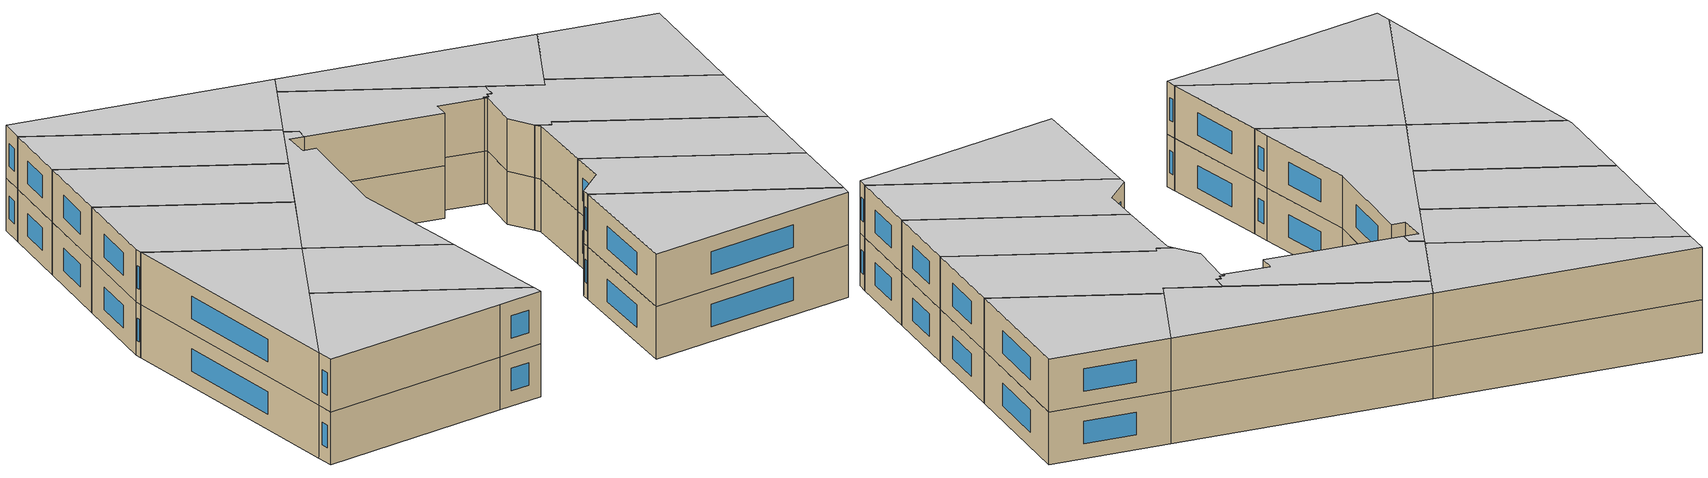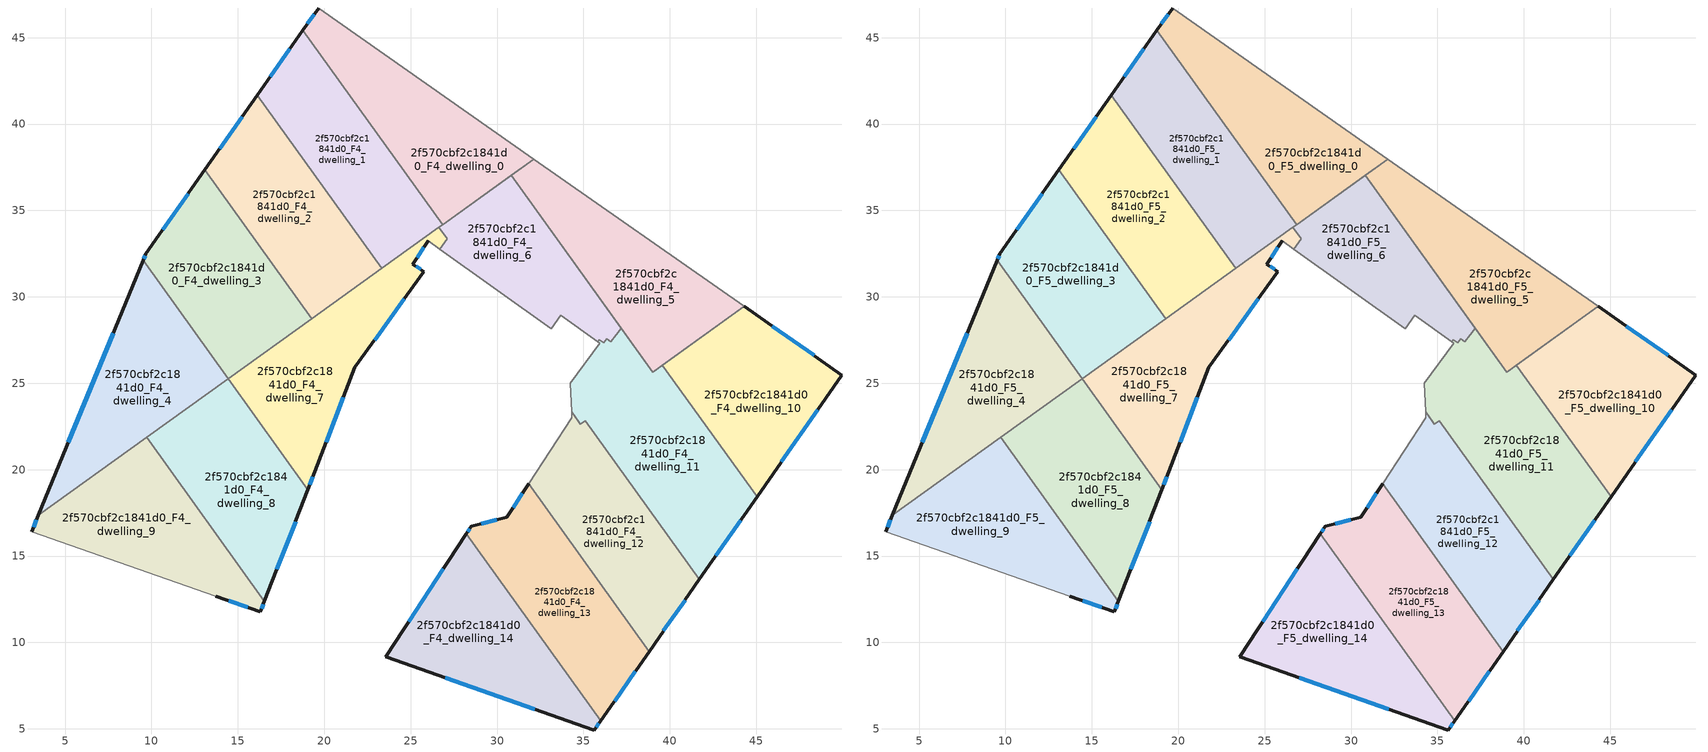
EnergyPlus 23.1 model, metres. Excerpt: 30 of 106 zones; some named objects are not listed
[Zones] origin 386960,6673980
2f570cbf2c1841d0_F4_dwelling_0
 floor to 2f570cbf2c1841d0_F3_dwelling_0 (EU_floor_Construction): 32.13,37.97 26.85,34.18 18.77,45.43 19.67,46.71 z12
 wall outside (EU_wall_Construction): 19.67,46.71 18.77,45.43 z12:15
 wall to 2f570cbf2c1841d0_F4_dwelling_1 (EU_wall_Construction): 18.77,45.43 26.85,34.18 z12:15
 wall adiabatic (EU_wall_Construction): 26.85,34.18 32.13,37.97 19.67,46.71 z12:15
 window (EU_Window_Construction): 19.41,46.35 19.03,45.8 z12.86:14.14
2f570cbf2c1841d0_F4_dwelling_1
 floor to 2f570cbf2c1841d0_F3_dwelling_1 (EU_floor_Construction): 18.77,45.43 26.85,34.18 23.32,31.64 16.12,41.66 z12
 wall outside (EU_wall_Construction): 18.77,45.43 16.12,41.66 z12:15
 wall to 2f570cbf2c1841d0_F4_dwelling_2 (EU_wall_Construction): 16.12,41.66 23.32,31.64 z12:15
 wall to 2f570cbf2c1841d0_F4_dwelling_7 (EU_wall_Construction): 23.32,31.64 26.64,34.03 z12:15
 wall to 2f570cbf2c1841d0_F4_dwelling_6 (EU_wall_Construction): 26.64,34.03 26.85,34.18 z12:15
 window (EU_Window_Construction): 18.01,44.35 16.88,42.73 z12.86:14.14
2f570cbf2c1841d0_F4_dwelling_10
 floor to 2f570cbf2c1841d0_F3_dwelling_10 (EU_floor_Construction): 49.96,25.47 45.05,18.43 39.57,26.05 44.3,29.44 z12
 wall outside (EU_wall_Construction): 45.05,18.43 49.96,25.47 44.3,29.44 z12:15
 wall to 2f570cbf2c1841d0_F4_dwelling_11 (EU_wall_Construction): 39.57,26.05 45.05,18.43 z12:15
 wall adiabatic (EU_wall_Construction): 44.3,29.44 39.57,26.05 z12:15
 window (EU_Window_Construction): 48.34,26.61 45.91,28.31 / 46.45,20.44 48.56,23.46 z12.86:14.14
2f570cbf2c1841d0_F4_dwelling_11
 floor to 2f570cbf2c1841d0_F3_dwelling_11 (EU_floor_Construction): 39.57,26.05 45.05,18.43 41.71,13.64 35.1,22.84 34.82,22.64 34.73,22.76 34.31,23.35 34.23,25.01 35.95,27.31 35.83,27.39 35.92,27.51 36.17,27.34 36.35,27.58 36.59,27.4 36.9,27.81 37.18,28.19 39.01,25.64 z12
 wall outside (EU_wall_Construction): 41.71,13.64 45.05,18.43 z12:15
 wall adiabatic (EU_wall_Construction): 35.83,27.39 35.95,27.31 34.23,25.01 34.31,23.35 34.73,22.76 34.82,22.64 / 39.57,26.05 39.01,25.64 37.18,28.19 z12:15
 wall to 2f570cbf2c1841d0_F4_dwelling_6 (EU_wall_Construction): 37.18,28.19 36.9,27.81 36.59,27.4 36.35,27.58 36.17,27.34 35.92,27.51 35.83,27.39 z12:15
 wall to 2f570cbf2c1841d0_F4_dwelling_12 (EU_wall_Construction): 34.82,22.64 35.1,22.84 41.71,13.64 z12:15
 window (EU_Window_Construction): 42.66,15.01 44.09,17.06 z12.86:14.14
2f570cbf2c1841d0_F4_dwelling_12
 floor to 2f570cbf2c1841d0_F3_dwelling_12 (EU_floor_Construction): 35.1,22.84 41.71,13.64 38.8,9.47 31.82,19.17 34.32,23.01 34.31,23.35 34.82,22.64 z12
 wall outside (EU_wall_Construction): 38.8,9.47 41.71,13.64 z12:15
 wall to 2f570cbf2c1841d0_F4_dwelling_13 (EU_wall_Construction): 31.82,19.17 38.8,9.47 z12:15
 wall adiabatic (EU_wall_Construction): 34.82,22.64 34.31,23.35 34.32,23.01 31.82,19.17 z12:15
 window (EU_Window_Construction): 39.63,10.66 40.88,12.45 z12.86:14.14
2f570cbf2c1841d0_F4_dwelling_13
 floor to 2f570cbf2c1841d0_F3_dwelling_13 (EU_floor_Construction): 31.82,19.17 38.8,9.47 36,5.46 28.22,16.29 28.49,16.71 30.56,17.24 z12
 wall outside (EU_wall_Construction): 36,5.46 38.8,9.47 / 31.82,19.17 30.56,17.24 28.49,16.71 28.22,16.29 z12:15
 wall to 2f570cbf2c1841d0_F4_dwelling_14 (EU_wall_Construction): 28.22,16.29 36,5.46 z12:15
 window (EU_Window_Construction): 36.8,6.61 38,8.32 / 28.41,16.59 28.3,16.41 / 29.97,17.09 29.08,16.86 / 31.46,18.62 30.92,17.79 z12.86:14.14
2f570cbf2c1841d0_F4_dwelling_14
 floor to 2f570cbf2c1841d0_F3_dwelling_14 (EU_floor_Construction): 28.22,16.29 36,5.46 35.63,4.93 23.55,9.17 z12
 wall outside (EU_wall_Construction): 28.22,16.29 23.55,9.17 35.63,4.93 36,5.46 z12:15
 window (EU_Window_Construction): 27,7.96 32.18,6.14 / 26.88,14.26 24.88,11.2 / 35.74,5.08 35.89,5.31 z12.86:14.14
2f570cbf2c1841d0_F4_dwelling_2
 floor to 2f570cbf2c1841d0_F3_dwelling_2 (EU_floor_Construction): 16.12,41.66 23.32,31.64 19.28,28.74 13.1,37.35 z12
 wall outside (EU_wall_Construction): 16.12,41.66 13.1,37.35 z12:15
 wall to 2f570cbf2c1841d0_F4_dwelling_3 (EU_wall_Construction): 13.1,37.35 19.28,28.74 z12:15
 wall to 2f570cbf2c1841d0_F4_dwelling_7 (EU_wall_Construction): 19.28,28.74 23.32,31.64 z12:15
 window (EU_Window_Construction): 15.26,40.43 13.96,38.58 z12.86:14.14
2f570cbf2c1841d0_F4_dwelling_3
 floor to 2f570cbf2c1841d0_F3_dwelling_3 (EU_floor_Construction): 13.1,37.35 19.28,28.74 14.44,25.26 9.52,32.11 9.68,32.48 z12
 wall outside (EU_wall_Construction): 13.1,37.35 9.68,32.48 9.52,32.11 z12:15
 wall to 2f570cbf2c1841d0_F4_dwelling_4 (EU_wall_Construction): 9.52,32.11 14.44,25.26 z12:15
 wall to 2f570cbf2c1841d0_F4_dwelling_7 (EU_wall_Construction): 14.44,25.26 19.28,28.74 z12:15
 window (EU_Window_Construction): 9.63,32.37 9.57,32.21 / 12.12,35.96 10.65,33.87 z12.86:14.14
2f570cbf2c1841d0_F4_dwelling_4
 floor to 2f570cbf2c1841d0_F3_dwelling_4 (EU_floor_Construction): 9.52,32.11 14.44,25.26 3.46,17.37 z12
 wall outside (EU_wall_Construction): 9.52,32.11 3.46,17.37 z12:15
 wall to 2f570cbf2c1841d0_F4_dwelling_9 (EU_wall_Construction): 3.46,17.37 9.72,21.87 z12:15
 wall to 2f570cbf2c1841d0_F4_dwelling_8 (EU_wall_Construction): 9.72,21.87 14.44,25.26 z12:15
 window (EU_Window_Construction): 7.79,27.9 5.19,21.58 z12.86:14.14
2f570cbf2c1841d0_F4_dwelling_5
 floor to 2f570cbf2c1841d0_F3_dwelling_5 (EU_floor_Construction): 44.3,29.44 39.01,25.64 30.82,37.04 32.13,37.97 z12
 wall adiabatic (EU_wall_Construction): 30.82,37.04 39.01,25.64 44.3,29.44 32.13,37.97 30.82,37.04 z12:15
2f570cbf2c1841d0_F4_dwelling_6
 floor to 2f570cbf2c1841d0_F3_dwelling_6 (EU_floor_Construction): 30.82,37.04 37.18,28.19 36.9,27.81 36.59,27.4 36.35,27.58 36.17,27.34 35.92,27.51 35.83,27.39 33.68,28.95 33.13,28.14 26.69,32.76 27.12,33.36 26.64,34.03 z12
 wall adiabatic (EU_wall_Construction): 26.64,34.03 27.12,33.36 26.69,32.76 33.13,28.14 33.68,28.95 35.83,27.39 / 37.18,28.19 30.82,37.04 26.85,34.18 z12:15
2f570cbf2c1841d0_F4_dwelling_7
 floor to 2f570cbf2c1841d0_F3_dwelling_7 (EU_floor_Construction): 26.64,34.03 27.12,33.35 26.69,32.76 26.01,33.25 25.13,31.88 25.77,31.46 21.77,25.91 19.46,19.87 19.06,18.84 14.44,25.26 z12
 wall outside (EU_wall_Construction): 19.06,18.84 19.46,19.87 21.77,25.91 25.77,31.46 25.13,31.88 26.01,33.25 z12:15
 wall to 2f570cbf2c1841d0_F4_dwelling_8 (EU_wall_Construction): 14.44,25.26 19.06,18.84 z12:15
 wall adiabatic (EU_wall_Construction): 26.01,33.25 26.69,32.76 27.12,33.35 26.64,34.03 z12:15
 window (EU_Window_Construction): 20.12,21.6 21.11,24.19 / 19.17,19.13 19.34,19.58 / 25.38,32.27 25.76,32.86 / 25.58,31.58 25.31,31.76 / 22.91,27.5 24.63,29.88 z12.86:14.14
2f570cbf2c1841d0_F4_dwelling_8
 floor to 2f570cbf2c1841d0_F3_dwelling_8 (EU_floor_Construction): 14.44,25.26 19.06,18.84 16.54,12.38 9.72,21.87 z12
 wall outside (EU_wall_Construction): 16.54,12.38 19.06,18.84 z12:15
 wall to 2f570cbf2c1841d0_F4_dwelling_9 (EU_wall_Construction): 9.72,21.87 16.54,12.38 z12:15
 window (EU_Window_Construction): 17.26,14.22 18.34,16.99 z12.86:14.14
2f570cbf2c1841d0_F4_dwelling_9
 floor to 2f570cbf2c1841d0_F3_dwelling_9 (EU_floor_Construction): 9.72,21.87 16.54,12.38 16.3,11.76 13.72,12.68 3.06,16.4 3.46,17.37 z12
 wall outside (EU_wall_Construction): 3.46,17.37 3.06,16.4 / 13.72,12.68 16.3,11.76 16.54,12.38 z12:15
 wall adiabatic (EU_wall_Construction): 3.06,16.4 13.72,12.68 z12:15
 window (EU_Window_Construction): 3.35,17.1 3.18,16.68 / 16.37,11.94 16.47,12.2 / 14.46,12.42 15.57,12.03 z12.86:14.14
2f570cbf2c1841d0_F5_dwelling_0
 floor to 2f570cbf2c1841d0_F4_dwelling_0 (EU_floor_Construction): 32.13,37.97 26.85,34.18 18.77,45.43 19.67,46.71 z15
 wall outside (EU_wall_Construction): 19.67,46.71 18.77,45.43 z15:18
 wall to 2f570cbf2c1841d0_F5_dwelling_1 (EU_wall_Construction): 18.77,45.43 26.85,34.18 z15:18
 wall adiabatic (EU_wall_Construction): 26.85,34.18 32.13,37.97 19.67,46.71 z15:18
 window (EU_Window_Construction): 19.41,46.35 19.03,45.8 z15.86:17.14
 ceiling to 2f570cbf2c1841d0_F6_dwelling_0 (EU_floor_Construction): 32.13,37.97 19.67,46.71 18.77,45.43 26.85,34.18 z18
2f570cbf2c1841d0_F5_dwelling_1
 floor to 2f570cbf2c1841d0_F4_dwelling_1 (EU_floor_Construction): 18.77,45.43 26.85,34.18 23.32,31.64 16.12,41.66 z15
 wall outside (EU_wall_Construction): 18.77,45.43 16.12,41.66 z15:18
 wall to 2f570cbf2c1841d0_F5_dwelling_2 (EU_wall_Construction): 16.12,41.66 23.32,31.64 z15:18
 wall to 2f570cbf2c1841d0_F5_dwelling_7 (EU_wall_Construction): 23.32,31.64 26.64,34.03 z15:18
 wall to 2f570cbf2c1841d0_F5_dwelling_6 (EU_wall_Construction): 26.64,34.03 26.85,34.18 z15:18
 window (EU_Window_Construction): 18.01,44.35 16.88,42.73 z15.86:17.14
 ceiling to 2f570cbf2c1841d0_F6_dwelling_1 (EU_floor_Construction): 26.85,34.18 18.77,45.43 16.12,41.66 23.32,31.64 z18
2f570cbf2c1841d0_F5_dwelling_10
 floor to 2f570cbf2c1841d0_F4_dwelling_10 (EU_floor_Construction): 49.96,25.47 45.05,18.43 39.57,26.05 44.3,29.44 z15
 wall outside (EU_wall_Construction): 45.05,18.43 49.96,25.47 44.3,29.44 z15:18
 wall to 2f570cbf2c1841d0_F5_dwelling_11 (EU_wall_Construction): 39.57,26.05 45.05,18.43 z15:18
 wall adiabatic (EU_wall_Construction): 44.3,29.44 39.57,26.05 z15:18
 window (EU_Window_Construction): 48.34,26.61 45.91,28.31 / 46.45,20.44 48.56,23.46 z15.86:17.14
 ceiling to 2f570cbf2c1841d0_F6_dwelling_10 (EU_floor_Construction): 45.05,18.43 49.96,25.47 44.3,29.44 39.57,26.05 z18
2f570cbf2c1841d0_F5_dwelling_11
 floor to 2f570cbf2c1841d0_F4_dwelling_11 (EU_floor_Construction): 39.57,26.05 45.05,18.43 41.71,13.64 35.1,22.84 34.82,22.64 34.73,22.76 34.31,23.35 34.23,25.01 35.95,27.31 35.83,27.39 35.92,27.51 36.17,27.34 36.35,27.58 36.59,27.4 36.9,27.81 37.18,28.19 39.01,25.64 z15
 wall outside (EU_wall_Construction): 41.71,13.64 45.05,18.43 z15:18
 wall adiabatic (EU_wall_Construction): 35.83,27.39 35.95,27.31 34.23,25.01 34.31,23.35 34.73,22.76 34.82,22.64 / 39.57,26.05 39.01,25.64 37.18,28.19 z15:18
 wall to 2f570cbf2c1841d0_F5_dwelling_6 (EU_wall_Construction): 37.18,28.19 36.9,27.81 36.59,27.4 36.35,27.58 36.17,27.34 35.92,27.51 35.83,27.39 z15:18
 wall to 2f570cbf2c1841d0_F5_dwelling_12 (EU_wall_Construction): 34.82,22.64 35.1,22.84 41.71,13.64 z15:18
 window (EU_Window_Construction): 42.66,15.01 44.09,17.06 z15.86:17.14
 ceiling to 2f570cbf2c1841d0_F6_dwelling_11 (EU_floor_Construction): 41.71,13.64 45.05,18.43 39.57,26.05 39.01,25.64 37.18,28.19 36.9,27.81 36.59,27.4 36.35,27.58 36.17,27.34 35.92,27.51 35.83,27.39 35.95,27.31 34.23,25.01 34.31,23.35 34.73,22.76 34.82,22.64 35.1,22.84 z18
2f570cbf2c1841d0_F5_dwelling_12
 floor to 2f570cbf2c1841d0_F4_dwelling_12 (EU_floor_Construction): 35.1,22.84 41.71,13.64 38.8,9.47 31.82,19.17 34.32,23.01 34.31,23.35 34.82,22.64 z15
 wall outside (EU_wall_Construction): 38.8,9.47 41.71,13.64 z15:18
 wall to 2f570cbf2c1841d0_F5_dwelling_13 (EU_wall_Construction): 31.82,19.17 38.8,9.47 z15:18
 wall adiabatic (EU_wall_Construction): 34.82,22.64 34.31,23.35 34.32,23.01 31.82,19.17 z15:18
 window (EU_Window_Construction): 39.63,10.66 40.88,12.45 z15.86:17.14
 ceiling to 2f570cbf2c1841d0_F6_dwelling_12 (EU_floor_Construction): 38.8,9.47 41.71,13.64 35.1,22.84 34.82,22.64 34.31,23.35 34.32,23.01 31.82,19.17 z18
2f570cbf2c1841d0_F5_dwelling_13
 floor to 2f570cbf2c1841d0_F4_dwelling_13 (EU_floor_Construction): 31.82,19.17 38.8,9.47 36,5.46 28.22,16.29 28.49,16.71 30.56,17.24 z15
 wall outside (EU_wall_Construction): 36,5.46 38.8,9.47 / 31.82,19.17 30.56,17.24 28.49,16.71 28.22,16.29 z15:18
 wall to 2f570cbf2c1841d0_F5_dwelling_14 (EU_wall_Construction): 28.22,16.29 36,5.46 z15:18
 window (EU_Window_Construction): 36.8,6.61 38,8.32 / 28.41,16.59 28.3,16.41 / 29.97,17.09 29.08,16.86 / 31.46,18.62 30.92,17.79 z15.86:17.14
 ceiling to 2f570cbf2c1841d0_F6_dwelling_13 (EU_floor_Construction): 36,5.46 38.8,9.47 31.82,19.17 30.56,17.24 28.49,16.71 28.22,16.29 z18
2f570cbf2c1841d0_F5_dwelling_14
 floor to 2f570cbf2c1841d0_F4_dwelling_14 (EU_floor_Construction): 28.22,16.29 36,5.46 35.63,4.93 23.55,9.17 z15
 wall outside (EU_wall_Construction): 28.22,16.29 23.55,9.17 35.63,4.93 36,5.46 z15:18
 window (EU_Window_Construction): 27,7.96 32.18,6.14 / 26.88,14.26 24.88,11.2 / 35.74,5.08 35.89,5.31 z15.86:17.14
 ceiling to 2f570cbf2c1841d0_F6_dwelling_14 (EU_floor_Construction): 35.63,4.93 36,5.46 28.22,16.29 23.55,9.17 z18
2f570cbf2c1841d0_F5_dwelling_2
 floor to 2f570cbf2c1841d0_F4_dwelling_2 (EU_floor_Construction): 16.12,41.66 23.32,31.64 19.28,28.74 13.1,37.35 z15
 wall outside (EU_wall_Construction): 16.12,41.66 13.1,37.35 z15:18
 wall to 2f570cbf2c1841d0_F5_dwelling_3 (EU_wall_Construction): 13.1,37.35 19.28,28.74 z15:18
 wall to 2f570cbf2c1841d0_F5_dwelling_7 (EU_wall_Construction): 19.28,28.74 23.32,31.64 z15:18
 window (EU_Window_Construction): 15.26,40.43 13.96,38.58 z15.86:17.14
 ceiling to 2f570cbf2c1841d0_F6_dwelling_2 (EU_floor_Construction): 23.32,31.64 16.12,41.66 13.1,37.35 19.28,28.74 z18
2f570cbf2c1841d0_F5_dwelling_3
 floor to 2f570cbf2c1841d0_F4_dwelling_3 (EU_floor_Construction): 13.1,37.35 19.28,28.74 14.44,25.26 9.52,32.11 9.68,32.48 z15
 wall outside (EU_wall_Construction): 13.1,37.35 9.68,32.48 9.52,32.11 z15:18
 wall to 2f570cbf2c1841d0_F5_dwelling_4 (EU_wall_Construction): 9.52,32.11 14.44,25.26 z15:18
 wall to 2f570cbf2c1841d0_F5_dwelling_7 (EU_wall_Construction): 14.44,25.26 19.28,28.74 z15:18
 window (EU_Window_Construction): 9.63,32.37 9.57,32.21 / 12.12,35.96 10.65,33.87 z15.86:17.14
 ceiling to 2f570cbf2c1841d0_F6_dwelling_3 (EU_floor_Construction): 19.28,28.74 13.1,37.35 9.68,32.48 9.52,32.11 14.44,25.26 z18
2f570cbf2c1841d0_F5_dwelling_4
 floor to 2f570cbf2c1841d0_F4_dwelling_4 (EU_floor_Construction): 9.52,32.11 14.44,25.26 3.46,17.37 z15
 wall outside (EU_wall_Construction): 9.52,32.11 3.46,17.37 z15:18
 wall to 2f570cbf2c1841d0_F5_dwelling_9 (EU_wall_Construction): 3.46,17.37 9.72,21.87 z15:18
 wall to 2f570cbf2c1841d0_F5_dwelling_8 (EU_wall_Construction): 9.72,21.87 14.44,25.26 z15:18
 window (EU_Window_Construction): 7.79,27.9 5.19,21.58 z15.86:17.14
 ceiling to 2f570cbf2c1841d0_F6_dwelling_4 (EU_floor_Construction): 14.44,25.26 9.52,32.11 3.46,17.37 z18
2f570cbf2c1841d0_F5_dwelling_5
 floor to 2f570cbf2c1841d0_F4_dwelling_5 (EU_floor_Construction): 44.3,29.44 39.01,25.64 30.82,37.04 32.13,37.97 z15
 wall adiabatic (EU_wall_Construction): 30.82,37.04 39.01,25.64 44.3,29.44 32.13,37.97 30.82,37.04 z15:18
 ceiling to 2f570cbf2c1841d0_F6_dwelling_5 (EU_floor_Construction): 44.3,29.44 32.13,37.97 30.82,37.04 39.01,25.64 z18
2f570cbf2c1841d0_F5_dwelling_6
 floor to 2f570cbf2c1841d0_F4_dwelling_6 (EU_floor_Construction): 30.82,37.04 37.18,28.19 36.9,27.81 36.59,27.4 36.35,27.58 36.17,27.34 35.92,27.51 35.83,27.39 33.68,28.95 33.13,28.14 26.69,32.76 27.12,33.36 26.64,34.03 z15
 wall adiabatic (EU_wall_Construction): 26.64,34.03 27.12,33.36 26.69,32.76 33.13,28.14 33.68,28.95 35.83,27.39 / 37.18,28.19 30.82,37.04 26.85,34.18 z15:18
 ceiling to 2f570cbf2c1841d0_F6_dwelling_6 (EU_floor_Construction): 36.9,27.81 37.18,28.19 30.82,37.04 26.64,34.03 27.12,33.36 26.69,32.76 33.13,28.14 33.68,28.95 35.83,27.39 35.92,27.51 36.17,27.34 36.35,27.58 36.59,27.4 z18
2f570cbf2c1841d0_F5_dwelling_7
 floor to 2f570cbf2c1841d0_F4_dwelling_7 (EU_floor_Construction): 26.64,34.03 27.12,33.35 26.69,32.76 26.01,33.25 25.13,31.88 25.77,31.46 21.77,25.91 19.46,19.87 19.06,18.84 14.44,25.26 z15
 wall outside (EU_wall_Construction): 19.06,18.84 19.46,19.87 21.77,25.91 25.77,31.46 25.13,31.88 26.01,33.25 z15:18
 wall to 2f570cbf2c1841d0_F5_dwelling_8 (EU_wall_Construction): 14.44,25.26 19.06,18.84 z15:18
 wall adiabatic (EU_wall_Construction): 26.01,33.25 26.69,32.76 27.12,33.35 26.64,34.03 z15:18
 window (EU_Window_Construction): 20.12,21.6 21.11,24.19 / 19.17,19.13 19.34,19.58 / 25.38,32.27 25.76,32.86 / 25.58,31.58 25.31,31.76 / 22.91,27.5 24.63,29.88 z15.86:17.14
 ceiling to 2f570cbf2c1841d0_F6_dwelling_7 (EU_floor_Construction): 19.46,19.87 21.77,25.91 25.77,31.46 25.13,31.88 26.01,33.25 26.69,32.76 27.12,33.35 26.64,34.03 14.44,25.26 19.06,18.84 z18
2f570cbf2c1841d0_F5_dwelling_8
 floor to 2f570cbf2c1841d0_F4_dwelling_8 (EU_floor_Construction): 14.44,25.26 19.06,18.84 16.54,12.38 9.72,21.87 z15
 wall outside (EU_wall_Construction): 16.54,12.38 19.06,18.84 z15:18
 wall to 2f570cbf2c1841d0_F5_dwelling_9 (EU_wall_Construction): 9.72,21.87 16.54,12.38 z15:18
 window (EU_Window_Construction): 17.26,14.22 18.34,16.99 z15.86:17.14
 ceiling to 2f570cbf2c1841d0_F6_dwelling_8 (EU_floor_Construction): 16.54,12.38 19.06,18.84 14.44,25.26 9.72,21.87 z18
2f570cbf2c1841d0_F5_dwelling_9
 floor to 2f570cbf2c1841d0_F4_dwelling_9 (EU_floor_Construction): 9.72,21.87 16.54,12.38 16.3,11.76 13.72,12.68 3.06,16.4 3.46,17.37 z15
 wall outside (EU_wall_Construction): 3.46,17.37 3.06,16.4 / 13.72,12.68 16.3,11.76 16.54,12.38 z15:18
 wall adiabatic (EU_wall_Construction): 3.06,16.4 13.72,12.68 z15:18
 window (EU_Window_Construction): 3.35,17.1 3.18,16.68 / 16.37,11.94 16.47,12.2 / 14.46,12.42 15.57,12.03 z15.86:17.14
 ceiling to 2f570cbf2c1841d0_F6_dwelling_9 (EU_floor_Construction): 16.3,11.76 16.54,12.38 9.72,21.87 3.46,17.37 3.06,16.4 13.72,12.68 z18
[Building]
EU S2 Campaign: North Axis=0; Terrain=City; Solar Distribution=FullExterior
[Site:Location]
Helsinki-Vantaa.AP: Latitude=60.317; Longitude=24.963; Time Zone=2; Elevation=54.6
[SizingPeriod:WeatherFileDays]
AnnualSizingPeriod: Begin Month=1; Begin Day of Month=1; End Month=12; End Day of Month=31; Day of Week for Start Day=Monday; Use Weather File Daylight Saving Period=No; Use Weather File Rain and Snow Indicators=No
[MATERIAL]
EU_InternalMass_Material: Roughness=MediumRough; Thickness=0.1; Conductivity=1; Density=1800; Specific Heat=900; Thermal Absorptance=0.9; Solar Absorptance=0.7; Visible Absorptance=0.7
[MATERIAL:NOMASS] Roughness=MediumRough; Thermal Absorptance=0.9; Solar Absorptance=0.7; Visible Absorptance=0.7
Name | Thermal Resistance
EU_wall_NoMass | 1.10183
EU_floor_NoMass | 1.70606
[WINDOWMATERIAL:SIMPLEGLAZINGSYSTEM]
EU_Window_SimpleGlazing: UFactor=3.11035; Solar Heat Gain Coefficient=0.8; Visible Transmittance=0.8
[CONSTRUCTION]
EU_wall_Construction: EU_wall_NoMass
EU_floor_Construction: EU_floor_NoMass
EU_Window_Construction: EU_Window_SimpleGlazing
EU_InternalMass_Construction: EU_InternalMass_Material
[ZONE] Type=1; Multiplier=1; Ceiling Height=autocalculate; Floor Area=autocalculate; Part of Total Floor Area=Yes
Name | Volume
2f570cbf2c1841d0_F4_dwelling_0; 2f570cbf2c1841d0_F5_dwelling_0 | 170.91
2f570cbf2c1841d0_F4_dwelling_1; 2f570cbf2c1841d0_F5_dwelling_1 | 170.892
2f570cbf2c1841d0_F4_dwelling_10; 2f570cbf2c1841d0_F5_dwelling_10 | 170.889
2f570cbf2c1841d0_F4_dwelling_11; 2f570cbf2c1841d0_F5_dwelling_11 | 211.165
2f570cbf2c1841d0_F4_dwelling_12; 2f570cbf2c1841d0_F5_dwelling_12 | 172.662
2f570cbf2c1841d0_F4_dwelling_13; 2f570cbf2c1841d0_F5_dwelling_13 | 170.912
2f570cbf2c1841d0_F4_dwelling_14; 2f570cbf2c1841d0_F5_dwelling_14 | 170.901
2f570cbf2c1841d0_F4_dwelling_2; 2f570cbf2c1841d0_F5_dwelling_2 | 170.908
2f570cbf2c1841d0_F4_dwelling_3; 2f570cbf2c1841d0_F5_dwelling_3 | 170.907
2f570cbf2c1841d0_F4_dwelling_4; 2f570cbf2c1841d0_F5_dwelling_4 | 170.905
2f570cbf2c1841d0_F4_dwelling_5; 2f570cbf2c1841d0_F5_dwelling_5 | 170.877
2f570cbf2c1841d0_F4_dwelling_6; 2f570cbf2c1841d0_F5_dwelling_6 | 133.054
2f570cbf2c1841d0_F4_dwelling_7; 2f570cbf2c1841d0_F5_dwelling_7 | 166.752
2f570cbf2c1841d0_F4_dwelling_8; 2f570cbf2c1841d0_F5_dwelling_8 | 170.891
2f570cbf2c1841d0_F4_dwelling_9; 2f570cbf2c1841d0_F5_dwelling_9 | 170.884
[INTERNALMASS] Construction=EU_InternalMass_Construction
Name | Zone or ZoneList | Surface Area
2f570cbf2c1841d0_F4_dwelling_0_EU_InternalMass | 2f570cbf2c1841d0_F4_dwelling_0 | 56.97
2f570cbf2c1841d0_F4_dwelling_1_EU_InternalMass | 2f570cbf2c1841d0_F4_dwelling_1 | 56.9637
2f570cbf2c1841d0_F4_dwelling_2_EU_InternalMass | 2f570cbf2c1841d0_F4_dwelling_2 | 56.969
2f570cbf2c1841d0_F4_dwelling_3_EU_InternalMass | 2f570cbf2c1841d0_F4_dwelling_3 | 56.969
2f570cbf2c1841d0_F4_dwelling_4_EU_InternalMass | 2f570cbf2c1841d0_F4_dwelling_4 | 56.9681
2f570cbf2c1841d0_F4_dwelling_5_EU_InternalMass | 2f570cbf2c1841d0_F4_dwelling_5 | 56.9589
2f570cbf2c1841d0_F4_dwelling_6_EU_InternalMass | 2f570cbf2c1841d0_F4_dwelling_6 | 44.351
2f570cbf2c1841d0_F4_dwelling_7_EU_InternalMass | 2f570cbf2c1841d0_F4_dwelling_7 | 55.5841
2f570cbf2c1841d0_F4_dwelling_8_EU_InternalMass | 2f570cbf2c1841d0_F4_dwelling_8 | 56.9634
2f570cbf2c1841d0_F4_dwelling_9_EU_InternalMass | 2f570cbf2c1841d0_F4_dwelling_9 | 56.9612
2f570cbf2c1841d0_F4_dwelling_10_EU_InternalMass | 2f570cbf2c1841d0_F4_dwelling_10 | 56.9632
2f570cbf2c1841d0_F4_dwelling_11_EU_InternalMass | 2f570cbf2c1841d0_F4_dwelling_11 | 70.3884
2f570cbf2c1841d0_F4_dwelling_12_EU_InternalMass | 2f570cbf2c1841d0_F4_dwelling_12 | 57.5546
2f570cbf2c1841d0_F4_dwelling_13_EU_InternalMass | 2f570cbf2c1841d0_F4_dwelling_13 | 56.9707
2f570cbf2c1841d0_F4_dwelling_14_EU_InternalMass | 2f570cbf2c1841d0_F4_dwelling_14 | 56.9673
2f570cbf2c1841d0_F5_dwelling_0_EU_InternalMass | 2f570cbf2c1841d0_F5_dwelling_0 | 56.97
2f570cbf2c1841d0_F5_dwelling_1_EU_InternalMass | 2f570cbf2c1841d0_F5_dwelling_1 | 56.9637
2f570cbf2c1841d0_F5_dwelling_2_EU_InternalMass | 2f570cbf2c1841d0_F5_dwelling_2 | 56.969
2f570cbf2c1841d0_F5_dwelling_3_EU_InternalMass | 2f570cbf2c1841d0_F5_dwelling_3 | 56.969
2f570cbf2c1841d0_F5_dwelling_4_EU_InternalMass | 2f570cbf2c1841d0_F5_dwelling_4 | 56.9681
2f570cbf2c1841d0_F5_dwelling_5_EU_InternalMass | 2f570cbf2c1841d0_F5_dwelling_5 | 56.9589
2f570cbf2c1841d0_F5_dwelling_6_EU_InternalMass | 2f570cbf2c1841d0_F5_dwelling_6 | 44.351
2f570cbf2c1841d0_F5_dwelling_7_EU_InternalMass | 2f570cbf2c1841d0_F5_dwelling_7 | 55.5841
2f570cbf2c1841d0_F5_dwelling_8_EU_InternalMass | 2f570cbf2c1841d0_F5_dwelling_8 | 56.9634
2f570cbf2c1841d0_F5_dwelling_9_EU_InternalMass | 2f570cbf2c1841d0_F5_dwelling_9 | 56.9612
2f570cbf2c1841d0_F5_dwelling_10_EU_InternalMass | 2f570cbf2c1841d0_F5_dwelling_10 | 56.9632
2f570cbf2c1841d0_F5_dwelling_11_EU_InternalMass | 2f570cbf2c1841d0_F5_dwelling_11 | 70.3884
2f570cbf2c1841d0_F5_dwelling_12_EU_InternalMass | 2f570cbf2c1841d0_F5_dwelling_12 | 57.5546
2f570cbf2c1841d0_F5_dwelling_13_EU_InternalMass | 2f570cbf2c1841d0_F5_dwelling_13 | 56.9707
2f570cbf2c1841d0_F5_dwelling_14_EU_InternalMass | 2f570cbf2c1841d0_F5_dwelling_14 | 56.9673
[OTHEREQUIPMENT] Fuel Type=Electricity; Design Level Calculation Method=Watts/Area; Power per Zone Floor Area=1; Fraction Latent=0; Fraction Radiant=0; Fraction Lost=0; Carbon Dioxide Generation Rate=0; EndUse Subcategory=EU_Step8_InternalGains
Name | Zone or ZoneList or Space or SpaceList | Schedule
EU_Step8_InternalGain_2f570cbf2c1841d0_F4_dwelling_0_f000 | 2f570cbf2c1841d0_F4_dwelling_0 | EU_Step8_GainSchedule_2f570cbf2c1841d0_F4_dwelling_0_f000
EU_Step8_InternalGain_2f570cbf2c1841d0_F4_dwelling_1_f000 | 2f570cbf2c1841d0_F4_dwelling_1 | EU_Step8_GainSchedule_2f570cbf2c1841d0_F4_dwelling_1_f000
EU_Step8_InternalGain_2f570cbf2c1841d0_F4_dwelling_2_f000 | 2f570cbf2c1841d0_F4_dwelling_2 | EU_Step8_GainSchedule_2f570cbf2c1841d0_F4_dwelling_2_f000
EU_Step8_InternalGain_2f570cbf2c1841d0_F4_dwelling_3_f000 | 2f570cbf2c1841d0_F4_dwelling_3 | EU_Step8_GainSchedule_2f570cbf2c1841d0_F4_dwelling_3_f000
EU_Step8_InternalGain_2f570cbf2c1841d0_F4_dwelling_4_f000 | 2f570cbf2c1841d0_F4_dwelling_4 | EU_Step8_GainSchedule_2f570cbf2c1841d0_F4_dwelling_4_f000
EU_Step8_InternalGain_2f570cbf2c1841d0_F4_dwelling_5_f000 | 2f570cbf2c1841d0_F4_dwelling_5 | EU_Step8_GainSchedule_2f570cbf2c1841d0_F4_dwelling_5_f000
EU_Step8_InternalGain_2f570cbf2c1841d0_F4_dwelling_6_f000 | 2f570cbf2c1841d0_F4_dwelling_6 | EU_Step8_GainSchedule_2f570cbf2c1841d0_F4_dwelling_6_f000
EU_Step8_InternalGain_2f570cbf2c1841d0_F4_dwelling_7_f000 | 2f570cbf2c1841d0_F4_dwelling_7 | EU_Step8_GainSchedule_2f570cbf2c1841d0_F4_dwelling_7_f000
EU_Step8_InternalGain_2f570cbf2c1841d0_F4_dwelling_8_f000 | 2f570cbf2c1841d0_F4_dwelling_8 | EU_Step8_GainSchedule_2f570cbf2c1841d0_F4_dwelling_8_f000
EU_Step8_InternalGain_2f570cbf2c1841d0_F4_dwelling_9_f000 | 2f570cbf2c1841d0_F4_dwelling_9 | EU_Step8_GainSchedule_2f570cbf2c1841d0_F4_dwelling_9_f000
EU_Step8_InternalGain_2f570cbf2c1841d0_F4_dwelling_10_f000 | 2f570cbf2c1841d0_F4_dwelling_10 | EU_Step8_GainSchedule_2f570cbf2c1841d0_F4_dwelling_10_f000
EU_Step8_InternalGain_2f570cbf2c1841d0_F4_dwelling_11_f000 | 2f570cbf2c1841d0_F4_dwelling_11 | EU_Step8_GainSchedule_2f570cbf2c1841d0_F4_dwelling_11_f000
EU_Step8_InternalGain_2f570cbf2c1841d0_F4_dwelling_12_f000 | 2f570cbf2c1841d0_F4_dwelling_12 | EU_Step8_GainSchedule_2f570cbf2c1841d0_F4_dwelling_12_f000
EU_Step8_InternalGain_2f570cbf2c1841d0_F4_dwelling_13_f000 | 2f570cbf2c1841d0_F4_dwelling_13 | EU_Step8_GainSchedule_2f570cbf2c1841d0_F4_dwelling_13_f000
EU_Step8_InternalGain_2f570cbf2c1841d0_F4_dwelling_14_f000 | 2f570cbf2c1841d0_F4_dwelling_14 | EU_Step8_GainSchedule_2f570cbf2c1841d0_F4_dwelling_14_f000
EU_Step8_InternalGain_2f570cbf2c1841d0_F5_dwelling_0_f000 | 2f570cbf2c1841d0_F5_dwelling_0 | EU_Step8_GainSchedule_2f570cbf2c1841d0_F5_dwelling_0_f000
EU_Step8_InternalGain_2f570cbf2c1841d0_F5_dwelling_1_f000 | 2f570cbf2c1841d0_F5_dwelling_1 | EU_Step8_GainSchedule_2f570cbf2c1841d0_F5_dwelling_1_f000
EU_Step8_InternalGain_2f570cbf2c1841d0_F5_dwelling_2_f000 | 2f570cbf2c1841d0_F5_dwelling_2 | EU_Step8_GainSchedule_2f570cbf2c1841d0_F5_dwelling_2_f000
EU_Step8_InternalGain_2f570cbf2c1841d0_F5_dwelling_3_f000 | 2f570cbf2c1841d0_F5_dwelling_3 | EU_Step8_GainSchedule_2f570cbf2c1841d0_F5_dwelling_3_f000
EU_Step8_InternalGain_2f570cbf2c1841d0_F5_dwelling_4_f000 | 2f570cbf2c1841d0_F5_dwelling_4 | EU_Step8_GainSchedule_2f570cbf2c1841d0_F5_dwelling_4_f000
EU_Step8_InternalGain_2f570cbf2c1841d0_F5_dwelling_5_f000 | 2f570cbf2c1841d0_F5_dwelling_5 | EU_Step8_GainSchedule_2f570cbf2c1841d0_F5_dwelling_5_f000
EU_Step8_InternalGain_2f570cbf2c1841d0_F5_dwelling_6_f000 | 2f570cbf2c1841d0_F5_dwelling_6 | EU_Step8_GainSchedule_2f570cbf2c1841d0_F5_dwelling_6_f000
EU_Step8_InternalGain_2f570cbf2c1841d0_F5_dwelling_7_f000 | 2f570cbf2c1841d0_F5_dwelling_7 | EU_Step8_GainSchedule_2f570cbf2c1841d0_F5_dwelling_7_f000
EU_Step8_InternalGain_2f570cbf2c1841d0_F5_dwelling_8_f000 | 2f570cbf2c1841d0_F5_dwelling_8 | EU_Step8_GainSchedule_2f570cbf2c1841d0_F5_dwelling_8_f000
EU_Step8_InternalGain_2f570cbf2c1841d0_F5_dwelling_9_f000 | 2f570cbf2c1841d0_F5_dwelling_9 | EU_Step8_GainSchedule_2f570cbf2c1841d0_F5_dwelling_9_f000
EU_Step8_InternalGain_2f570cbf2c1841d0_F5_dwelling_10_f000 | 2f570cbf2c1841d0_F5_dwelling_10 | EU_Step8_GainSchedule_2f570cbf2c1841d0_F5_dwelling_10_f000
EU_Step8_InternalGain_2f570cbf2c1841d0_F5_dwelling_11_f000 | 2f570cbf2c1841d0_F5_dwelling_11 | EU_Step8_GainSchedule_2f570cbf2c1841d0_F5_dwelling_11_f000
EU_Step8_InternalGain_2f570cbf2c1841d0_F5_dwelling_12_f000 | 2f570cbf2c1841d0_F5_dwelling_12 | EU_Step8_GainSchedule_2f570cbf2c1841d0_F5_dwelling_12_f000
EU_Step8_InternalGain_2f570cbf2c1841d0_F5_dwelling_13_f000 | 2f570cbf2c1841d0_F5_dwelling_13 | EU_Step8_GainSchedule_2f570cbf2c1841d0_F5_dwelling_13_f000
EU_Step8_InternalGain_2f570cbf2c1841d0_F5_dwelling_14_f000 | 2f570cbf2c1841d0_F5_dwelling_14 | EU_Step8_GainSchedule_2f570cbf2c1841d0_F5_dwelling_14_f000
[ZONEVENTILATION:DESIGNFLOWRATE] Schedule=EU_AlwaysOn; Design Flow Rate Calculation Method=AirChanges/Hour; Air Changes per Hour=0.756316; Ventilation Type=Natural; Fan Pressure Rise=0; Fan Total Efficiency=1; Constant Term Coefficient=1; Temperature Term Coefficient=0; Velocity Term Coefficient=0; Velocity Squared Term Coefficient=0; Minimum Indoor Temperature=-100; Maximum Indoor Temperature=100; Delta Temperature=-100; Minimum Outdoor Temperature=-100; Maximum Outdoor Temperature=100; Maximum Wind Speed=40
Name | Zone or ZoneList or Space or SpaceList
EU_ConstantAir_2f570cbf2c1841d0_F4_dwelling_0 | 2f570cbf2c1841d0_F4_dwelling_0
EU_ConstantAir_2f570cbf2c1841d0_F4_dwelling_1 | 2f570cbf2c1841d0_F4_dwelling_1
EU_ConstantAir_2f570cbf2c1841d0_F4_dwelling_2 | 2f570cbf2c1841d0_F4_dwelling_2
EU_ConstantAir_2f570cbf2c1841d0_F4_dwelling_3 | 2f570cbf2c1841d0_F4_dwelling_3
EU_ConstantAir_2f570cbf2c1841d0_F4_dwelling_4 | 2f570cbf2c1841d0_F4_dwelling_4
EU_ConstantAir_2f570cbf2c1841d0_F4_dwelling_5 | 2f570cbf2c1841d0_F4_dwelling_5
EU_ConstantAir_2f570cbf2c1841d0_F4_dwelling_6 | 2f570cbf2c1841d0_F4_dwelling_6
EU_ConstantAir_2f570cbf2c1841d0_F4_dwelling_7 | 2f570cbf2c1841d0_F4_dwelling_7
EU_ConstantAir_2f570cbf2c1841d0_F4_dwelling_8 | 2f570cbf2c1841d0_F4_dwelling_8
EU_ConstantAir_2f570cbf2c1841d0_F4_dwelling_9 | 2f570cbf2c1841d0_F4_dwelling_9
EU_ConstantAir_2f570cbf2c1841d0_F4_dwelling_10 | 2f570cbf2c1841d0_F4_dwelling_10
EU_ConstantAir_2f570cbf2c1841d0_F4_dwelling_11 | 2f570cbf2c1841d0_F4_dwelling_11
EU_ConstantAir_2f570cbf2c1841d0_F4_dwelling_12 | 2f570cbf2c1841d0_F4_dwelling_12
EU_ConstantAir_2f570cbf2c1841d0_F4_dwelling_13 | 2f570cbf2c1841d0_F4_dwelling_13
EU_ConstantAir_2f570cbf2c1841d0_F4_dwelling_14 | 2f570cbf2c1841d0_F4_dwelling_14
EU_ConstantAir_2f570cbf2c1841d0_F5_dwelling_0 | 2f570cbf2c1841d0_F5_dwelling_0
EU_ConstantAir_2f570cbf2c1841d0_F5_dwelling_1 | 2f570cbf2c1841d0_F5_dwelling_1
EU_ConstantAir_2f570cbf2c1841d0_F5_dwelling_2 | 2f570cbf2c1841d0_F5_dwelling_2
EU_ConstantAir_2f570cbf2c1841d0_F5_dwelling_3 | 2f570cbf2c1841d0_F5_dwelling_3
EU_ConstantAir_2f570cbf2c1841d0_F5_dwelling_4 | 2f570cbf2c1841d0_F5_dwelling_4
EU_ConstantAir_2f570cbf2c1841d0_F5_dwelling_5 | 2f570cbf2c1841d0_F5_dwelling_5
EU_ConstantAir_2f570cbf2c1841d0_F5_dwelling_6 | 2f570cbf2c1841d0_F5_dwelling_6
EU_ConstantAir_2f570cbf2c1841d0_F5_dwelling_7 | 2f570cbf2c1841d0_F5_dwelling_7
EU_ConstantAir_2f570cbf2c1841d0_F5_dwelling_8 | 2f570cbf2c1841d0_F5_dwelling_8
EU_ConstantAir_2f570cbf2c1841d0_F5_dwelling_9 | 2f570cbf2c1841d0_F5_dwelling_9
EU_ConstantAir_2f570cbf2c1841d0_F5_dwelling_10 | 2f570cbf2c1841d0_F5_dwelling_10
EU_ConstantAir_2f570cbf2c1841d0_F5_dwelling_11 | 2f570cbf2c1841d0_F5_dwelling_11
EU_ConstantAir_2f570cbf2c1841d0_F5_dwelling_12 | 2f570cbf2c1841d0_F5_dwelling_12
EU_ConstantAir_2f570cbf2c1841d0_F5_dwelling_13 | 2f570cbf2c1841d0_F5_dwelling_13
EU_ConstantAir_2f570cbf2c1841d0_F5_dwelling_14 | 2f570cbf2c1841d0_F5_dwelling_14
[HVACTEMPLATE:THERMOSTAT] Constant Heating Setpoint=20; Constant Cooling Setpoint=50
EU_HeatOnly_2f570cbf2c1841d0_F4_dwelling_6; EU_HeatOnly_2f570cbf2c1841d0_F4_dwelling_7; EU_HeatOnly_2f570cbf2c1841d0_F4_dwelling_8; EU_HeatOnly_2f570cbf2c1841d0_F4_dwelling_9; EU_HeatOnly_2f570cbf2c1841d0_F4_dwelling_10; EU_HeatOnly_2f570cbf2c1841d0_F4_dwelling_11; EU_HeatOnly_2f570cbf2c1841d0_F4_dwelling_12; EU_HeatOnly_2f570cbf2c1841d0_F4_dwelling_13; EU_HeatOnly_2f570cbf2c1841d0_F4_dwelling_14; EU_HeatOnly_2f570cbf2c1841d0_F5_dwelling_0; EU_HeatOnly_2f570cbf2c1841d0_F5_dwelling_1; EU_HeatOnly_2f570cbf2c1841d0_F5_dwelling_2; EU_HeatOnly_2f570cbf2c1841d0_F5_dwelling_3; EU_HeatOnly_2f570cbf2c1841d0_F5_dwelling_4; EU_HeatOnly_2f570cbf2c1841d0_F5_dwelling_5; EU_HeatOnly_2f570cbf2c1841d0_F5_dwelling_6; EU_HeatOnly_2f570cbf2c1841d0_F5_dwelling_7; EU_HeatOnly_2f570cbf2c1841d0_F5_dwelling_8; EU_HeatOnly_2f570cbf2c1841d0_F5_dwelling_9; EU_HeatOnly_2f570cbf2c1841d0_F5_dwelling_10; EU_HeatOnly_2f570cbf2c1841d0_F5_dwelling_11; EU_HeatOnly_2f570cbf2c1841d0_F5_dwelling_12; EU_HeatOnly_2f570cbf2c1841d0_F5_dwelling_13; EU_HeatOnly_2f570cbf2c1841d0_F5_dwelling_14; EU_HeatOnly_2f570cbf2c1841d0_F6_dwelling_0; EU_HeatOnly_2f570cbf2c1841d0_F6_dwelling_1; EU_HeatOnly_2f570cbf2c1841d0_F6_dwelling_2; EU_HeatOnly_2f570cbf2c1841d0_F6_dwelling_3; EU_HeatOnly_2f570cbf2c1841d0_F6_dwelling_4; EU_HeatOnly_2f570cbf2c1841d0_F6_dwelling_5; EU_HeatOnly_2f570cbf2c1841d0_F6_dwelling_6; EU_HeatOnly_2f570cbf2c1841d0_F6_dwelling_7; EU_HeatOnly_2f570cbf2c1841d0_F6_dwelling_8; EU_HeatOnly_2f570cbf2c1841d0_F6_dwelling_9; EU_HeatOnly_2f570cbf2c1841d0_F6_dwelling_10; EU_HeatOnly_2f570cbf2c1841d0_F6_dwelling_11; EU_HeatOnly_2f570cbf2c1841d0_F6_dwelling_12; EU_HeatOnly_2f570cbf2c1841d0_F6_dwelling_13; EU_HeatOnly_2f570cbf2c1841d0_F6_dwelling_14
[HVACTEMPLATE:ZONE:IDEALLOADSAIRSYSTEM] System Availability Schedule=EU_AlwaysOn; Maximum Heating Supply Air Temperature=50; Minimum Cooling Supply Air Temperature=13; Maximum Heating Supply Air Humidity Ratio=0.0156; Minimum Cooling Supply Air Humidity Ratio=0.0077; Heating Limit=NoLimit; Cooling Limit=NoLimit; Heating Availability Schedule=EU_AlwaysOn; Cooling Availability Schedule=EU_CoolingOff; Dehumidification Control Type=ConstantSensibleHeatRatio; Cooling Sensible Heat Ratio=0.7; Dehumidification Setpoint=60; Humidification Control Type=None; Humidification Setpoint=30; Outdoor Air Method=None; Outdoor Air Flow Rate per Person=0.00944; Outdoor Air Flow Rate per Zone Floor Area=0; Outdoor Air Flow Rate per Zone=0; Demand Controlled Ventilation Type=None; Outdoor Air Economizer Type=NoEconomizer; Heat Recovery Type=None; Sensible Heat Recovery Effectiveness=0.7; Latent Heat Recovery Effectiveness=0.65
Name | Template Thermostat
2f570cbf2c1841d0_F4_dwelling_0 | EU_HeatOnly_2f570cbf2c1841d0_F4_dwelling_0
2f570cbf2c1841d0_F4_dwelling_1 | EU_HeatOnly_2f570cbf2c1841d0_F4_dwelling_1
2f570cbf2c1841d0_F4_dwelling_2 | EU_HeatOnly_2f570cbf2c1841d0_F4_dwelling_2
2f570cbf2c1841d0_F4_dwelling_3 | EU_HeatOnly_2f570cbf2c1841d0_F4_dwelling_3
2f570cbf2c1841d0_F4_dwelling_4 | EU_HeatOnly_2f570cbf2c1841d0_F4_dwelling_4
2f570cbf2c1841d0_F4_dwelling_5 | EU_HeatOnly_2f570cbf2c1841d0_F4_dwelling_5
2f570cbf2c1841d0_F4_dwelling_6 | EU_HeatOnly_2f570cbf2c1841d0_F4_dwelling_6
2f570cbf2c1841d0_F4_dwelling_7 | EU_HeatOnly_2f570cbf2c1841d0_F4_dwelling_7
2f570cbf2c1841d0_F4_dwelling_8 | EU_HeatOnly_2f570cbf2c1841d0_F4_dwelling_8
2f570cbf2c1841d0_F4_dwelling_9 | EU_HeatOnly_2f570cbf2c1841d0_F4_dwelling_9
2f570cbf2c1841d0_F4_dwelling_10 | EU_HeatOnly_2f570cbf2c1841d0_F4_dwelling_10
2f570cbf2c1841d0_F4_dwelling_11 | EU_HeatOnly_2f570cbf2c1841d0_F4_dwelling_11
2f570cbf2c1841d0_F4_dwelling_12 | EU_HeatOnly_2f570cbf2c1841d0_F4_dwelling_12
2f570cbf2c1841d0_F4_dwelling_13 | EU_HeatOnly_2f570cbf2c1841d0_F4_dwelling_13
2f570cbf2c1841d0_F4_dwelling_14 | EU_HeatOnly_2f570cbf2c1841d0_F4_dwelling_14
2f570cbf2c1841d0_F5_dwelling_0 | EU_HeatOnly_2f570cbf2c1841d0_F5_dwelling_0
2f570cbf2c1841d0_F5_dwelling_1 | EU_HeatOnly_2f570cbf2c1841d0_F5_dwelling_1
2f570cbf2c1841d0_F5_dwelling_2 | EU_HeatOnly_2f570cbf2c1841d0_F5_dwelling_2
2f570cbf2c1841d0_F5_dwelling_3 | EU_HeatOnly_2f570cbf2c1841d0_F5_dwelling_3
2f570cbf2c1841d0_F5_dwelling_4 | EU_HeatOnly_2f570cbf2c1841d0_F5_dwelling_4
2f570cbf2c1841d0_F5_dwelling_5 | EU_HeatOnly_2f570cbf2c1841d0_F5_dwelling_5
2f570cbf2c1841d0_F5_dwelling_6 | EU_HeatOnly_2f570cbf2c1841d0_F5_dwelling_6
2f570cbf2c1841d0_F5_dwelling_7 | EU_HeatOnly_2f570cbf2c1841d0_F5_dwelling_7
2f570cbf2c1841d0_F5_dwelling_8 | EU_HeatOnly_2f570cbf2c1841d0_F5_dwelling_8
2f570cbf2c1841d0_F5_dwelling_9 | EU_HeatOnly_2f570cbf2c1841d0_F5_dwelling_9
2f570cbf2c1841d0_F5_dwelling_10 | EU_HeatOnly_2f570cbf2c1841d0_F5_dwelling_10
2f570cbf2c1841d0_F5_dwelling_11 | EU_HeatOnly_2f570cbf2c1841d0_F5_dwelling_11
2f570cbf2c1841d0_F5_dwelling_12 | EU_HeatOnly_2f570cbf2c1841d0_F5_dwelling_12
2f570cbf2c1841d0_F5_dwelling_13 | EU_HeatOnly_2f570cbf2c1841d0_F5_dwelling_13
2f570cbf2c1841d0_F5_dwelling_14 | EU_HeatOnly_2f570cbf2c1841d0_F5_dwelling_14
[SIZING:ZONE] Zone Cooling Design Supply Air Temperature Input Method=SupplyAirTemperature; Zone Cooling Design Supply Air Temperature=13; Zone Heating Design Supply Air Temperature Input Method=SupplyAirTemperature; Zone Heating Design Supply Air Temperature=50; Zone Cooling Design Supply Air Humidity Ratio=0.008; Zone Heating Design Supply Air Humidity Ratio=0.008; Cooling Design Air Flow Method=DesignDay; Cooling Design Air Flow Rate=0; Cooling Minimum Air Flow per Zone Floor Area=0.000762; Cooling Minimum Air Flow=0; Cooling Minimum Air Flow Fraction=0.2; Heating Design Air Flow Method=DesignDay; Heating Design Air Flow Rate=0; Heating Maximum Air Flow per Zone Floor Area=0.002032; Heating Maximum Air Flow=0.141576; Heating Maximum Air Flow Fraction=0.3; Account for Dedicated Outdoor Air System=No; Dedicated Outdoor Air System Control Strategy=NeutralSupplyAir; Dedicated Outdoor Air Low Setpoint Temperature for Design=autosize; Dedicated Outdoor Air High Setpoint Temperature for Design=autosize; Zone Load Sizing Method=Sensible Load Only No Latent Load; Zone Latent Cooling Design Supply Air Humidity Ratio Input Method=HumidityRatioDifference; Zone Cooling Design Supply Air Humidity Ratio Difference=0.005; Zone Latent Heating Design Supply Air Humidity Ratio Input Method=HumidityRatioDifference; Zone Humidification Design Supply Air Humidity Ratio Difference=0.005
2f570cbf2c1841d0_F4_dwelling_0; 2f570cbf2c1841d0_F4_dwelling_1; 2f570cbf2c1841d0_F4_dwelling_2; 2f570cbf2c1841d0_F4_dwelling_3; 2f570cbf2c1841d0_F4_dwelling_4; 2f570cbf2c1841d0_F4_dwelling_5; 2f570cbf2c1841d0_F4_dwelling_6; 2f570cbf2c1841d0_F4_dwelling_7; 2f570cbf2c1841d0_F4_dwelling_8; 2f570cbf2c1841d0_F4_dwelling_9; 2f570cbf2c1841d0_F4_dwelling_10; 2f570cbf2c1841d0_F4_dwelling_11; 2f570cbf2c1841d0_F4_dwelling_12; 2f570cbf2c1841d0_F4_dwelling_13; 2f570cbf2c1841d0_F4_dwelling_14; 2f570cbf2c1841d0_F5_dwelling_0; 2f570cbf2c1841d0_F5_dwelling_1; 2f570cbf2c1841d0_F5_dwelling_2; 2f570cbf2c1841d0_F5_dwelling_3; 2f570cbf2c1841d0_F5_dwelling_4; 2f570cbf2c1841d0_F5_dwelling_5; 2f570cbf2c1841d0_F5_dwelling_6; 2f570cbf2c1841d0_F5_dwelling_7; 2f570cbf2c1841d0_F5_dwelling_8; 2f570cbf2c1841d0_F5_dwelling_9; 2f570cbf2c1841d0_F5_dwelling_10; 2f570cbf2c1841d0_F5_dwelling_11; 2f570cbf2c1841d0_F5_dwelling_12; 2f570cbf2c1841d0_F5_dwelling_13; 2f570cbf2c1841d0_F5_dwelling_14
[SCHEDULE:CONSTANT]
Name | Hourly Value
EU_AlwaysOn | 1
EU_CoolingOff | 0
[SCHEDULE:FILE] Column Number=1; Rows to Skip at Top=0; Number of Hours of Data=8760; Column Separator=Comma; Interpolate to Timestep=No; Minutes per Item=60; Adjust Schedule for Daylight Savings=Yes
Name | File
EU_Step8_GainSchedule_2f570cbf2c1841d0_F4_dwelling_0_f000 | ../../schedules/2f570cbf2c1841d0/2f570cbf2c1841d0_F4_dwelling_0_f000_gain.csv
EU_Step8_GainSchedule_2f570cbf2c1841d0_F4_dwelling_1_f000 | ../../schedules/2f570cbf2c1841d0/2f570cbf2c1841d0_F4_dwelling_1_f000_gain.csv
EU_Step8_GainSchedule_2f570cbf2c1841d0_F4_dwelling_2_f000 | ../../schedules/2f570cbf2c1841d0/2f570cbf2c1841d0_F4_dwelling_2_f000_gain.csv
EU_Step8_GainSchedule_2f570cbf2c1841d0_F4_dwelling_3_f000 | ../../schedules/2f570cbf2c1841d0/2f570cbf2c1841d0_F4_dwelling_3_f000_gain.csv
EU_Step8_GainSchedule_2f570cbf2c1841d0_F4_dwelling_4_f000 | ../../schedules/2f570cbf2c1841d0/2f570cbf2c1841d0_F4_dwelling_4_f000_gain.csv
EU_Step8_GainSchedule_2f570cbf2c1841d0_F4_dwelling_5_f000 | ../../schedules/2f570cbf2c1841d0/2f570cbf2c1841d0_F4_dwelling_5_f000_gain.csv
EU_Step8_GainSchedule_2f570cbf2c1841d0_F4_dwelling_6_f000 | ../../schedules/2f570cbf2c1841d0/2f570cbf2c1841d0_F4_dwelling_6_f000_gain.csv
EU_Step8_GainSchedule_2f570cbf2c1841d0_F4_dwelling_7_f000 | ../../schedules/2f570cbf2c1841d0/2f570cbf2c1841d0_F4_dwelling_7_f000_gain.csv
EU_Step8_GainSchedule_2f570cbf2c1841d0_F4_dwelling_8_f000 | ../../schedules/2f570cbf2c1841d0/2f570cbf2c1841d0_F4_dwelling_8_f000_gain.csv
EU_Step8_GainSchedule_2f570cbf2c1841d0_F4_dwelling_9_f000 | ../../schedules/2f570cbf2c1841d0/2f570cbf2c1841d0_F4_dwelling_9_f000_gain.csv
EU_Step8_GainSchedule_2f570cbf2c1841d0_F4_dwelling_10_f000 | ../../schedules/2f570cbf2c1841d0/2f570cbf2c1841d0_F4_dwelling_10_f000_gain.csv
EU_Step8_GainSchedule_2f570cbf2c1841d0_F4_dwelling_11_f000 | ../../schedules/2f570cbf2c1841d0/2f570cbf2c1841d0_F4_dwelling_11_f000_gain.csv
EU_Step8_GainSchedule_2f570cbf2c1841d0_F4_dwelling_12_f000 | ../../schedules/2f570cbf2c1841d0/2f570cbf2c1841d0_F4_dwelling_12_f000_gain.csv
EU_Step8_GainSchedule_2f570cbf2c1841d0_F4_dwelling_13_f000 | ../../schedules/2f570cbf2c1841d0/2f570cbf2c1841d0_F4_dwelling_13_f000_gain.csv
EU_Step8_GainSchedule_2f570cbf2c1841d0_F4_dwelling_14_f000 | ../../schedules/2f570cbf2c1841d0/2f570cbf2c1841d0_F4_dwelling_14_f000_gain.csv
EU_Step8_GainSchedule_2f570cbf2c1841d0_F5_dwelling_0_f000 | ../../schedules/2f570cbf2c1841d0/2f570cbf2c1841d0_F5_dwelling_0_f000_gain.csv
EU_Step8_GainSchedule_2f570cbf2c1841d0_F5_dwelling_1_f000 | ../../schedules/2f570cbf2c1841d0/2f570cbf2c1841d0_F5_dwelling_1_f000_gain.csv
EU_Step8_GainSchedule_2f570cbf2c1841d0_F5_dwelling_2_f000 | ../../schedules/2f570cbf2c1841d0/2f570cbf2c1841d0_F5_dwelling_2_f000_gain.csv
EU_Step8_GainSchedule_2f570cbf2c1841d0_F5_dwelling_3_f000 | ../../schedules/2f570cbf2c1841d0/2f570cbf2c1841d0_F5_dwelling_3_f000_gain.csv
EU_Step8_GainSchedule_2f570cbf2c1841d0_F5_dwelling_4_f000 | ../../schedules/2f570cbf2c1841d0/2f570cbf2c1841d0_F5_dwelling_4_f000_gain.csv
EU_Step8_GainSchedule_2f570cbf2c1841d0_F5_dwelling_5_f000 | ../../schedules/2f570cbf2c1841d0/2f570cbf2c1841d0_F5_dwelling_5_f000_gain.csv
EU_Step8_GainSchedule_2f570cbf2c1841d0_F5_dwelling_6_f000 | ../../schedules/2f570cbf2c1841d0/2f570cbf2c1841d0_F5_dwelling_6_f000_gain.csv
EU_Step8_GainSchedule_2f570cbf2c1841d0_F5_dwelling_7_f000 | ../../schedules/2f570cbf2c1841d0/2f570cbf2c1841d0_F5_dwelling_7_f000_gain.csv
EU_Step8_GainSchedule_2f570cbf2c1841d0_F5_dwelling_8_f000 | ../../schedules/2f570cbf2c1841d0/2f570cbf2c1841d0_F5_dwelling_8_f000_gain.csv
EU_Step8_GainSchedule_2f570cbf2c1841d0_F5_dwelling_9_f000 | ../../schedules/2f570cbf2c1841d0/2f570cbf2c1841d0_F5_dwelling_9_f000_gain.csv
EU_Step8_GainSchedule_2f570cbf2c1841d0_F5_dwelling_10_f000 | ../../schedules/2f570cbf2c1841d0/2f570cbf2c1841d0_F5_dwelling_10_f000_gain.csv
EU_Step8_GainSchedule_2f570cbf2c1841d0_F5_dwelling_11_f000 | ../../schedules/2f570cbf2c1841d0/2f570cbf2c1841d0_F5_dwelling_11_f000_gain.csv
EU_Step8_GainSchedule_2f570cbf2c1841d0_F5_dwelling_12_f000 | ../../schedules/2f570cbf2c1841d0/2f570cbf2c1841d0_F5_dwelling_12_f000_gain.csv
EU_Step8_GainSchedule_2f570cbf2c1841d0_F5_dwelling_13_f000 | ../../schedules/2f570cbf2c1841d0/2f570cbf2c1841d0_F5_dwelling_13_f000_gain.csv
EU_Step8_GainSchedule_2f570cbf2c1841d0_F5_dwelling_14_f000 | ../../schedules/2f570cbf2c1841d0/2f570cbf2c1841d0_F5_dwelling_14_f000_gain.csv
